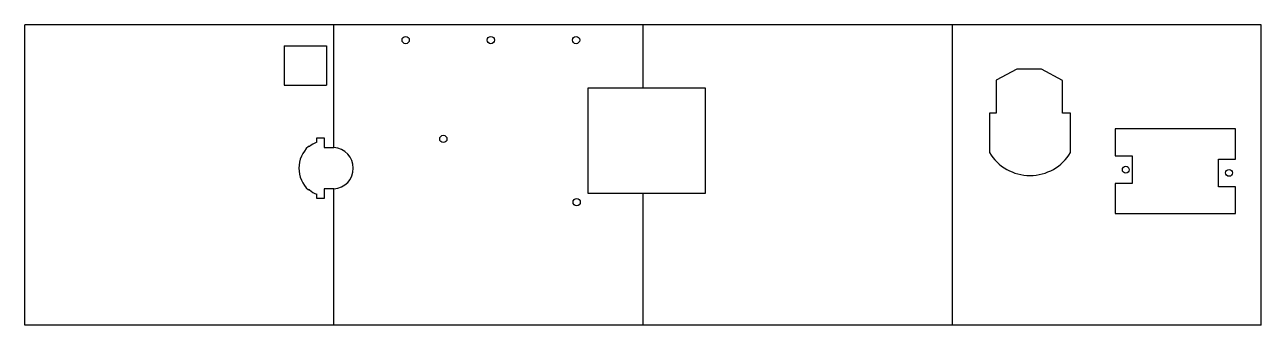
# Model space of a CAD drawing. Header units: millimetres. Extents: x 56 to 564, y 0 to 123.
import ezdxf

# ---------------------------------------------------------------- set-up
doc = ezdxf.new("R2010")
doc.units = ezdxf.units.MM
doc.layers.add('fab_front', color=4, linetype='Continuous')

msp = doc.modelspace()

# ---------------------------------------------------------------- linework, layer by layer
at = {"layer": 'fab_front', "color": 1}
for p, q in [((563.59, 123.27), (55.59, 123.27)), ((162.14, 114.62), (162.14, 98.53)), ((162.14, 114.62), (179.59, 114.62)), ((179.59, 114.62), (179.59, 98.53)), ((463.24, 105.1), (454.62, 100.51)), ((473.24, 105.1), (463.24, 105.1)), ((481.95, 100.46), (473.24, 105.1)), ((162.14, 98.53), (179.59, 98.53)), ((287.07, 54.06), (287.07, 97.42)), ((287.07, 97.42), (335.14, 97.42)), ((335.14, 97.42), (335.14, 54.06)), ((454.62, 100.51), (454.62, 87.05)), ((481.95, 87.05), (481.95, 100.46)), ((454.62, 87.05), (451.92, 87.05)), ((451.92, 87.05), (451.92, 70.89)), ((485.26, 87.05), (481.95, 87.05)), ((485.26, 70.89), (485.26, 87.05)), ((175.59, 76.85), (178.59, 76.85)), ((175.59, 75.08), (175.59, 76.85)), ((178.59, 76.85), (178.59, 72.91)), ((503.59, 80.53), (503.59, 69.47)), ((552.99, 80.53), (503.59, 80.53)), ((552.99, 68.16), (552.99, 80.53)), ((172.54, 73.35), (172.14, 73.35)), ((178.59, 72.91), (182.59, 72.91)), ((503.59, 69.47), (510.59, 69.47)), ((510.59, 69.47), (510.59, 58.16)), ((545.99, 68.16), (552.99, 68.16)), ((545.99, 56.84), (545.99, 68.16)), ((182.59, 55.94), (178.59, 55.94)), ((178.59, 55.94), (178.59, 52)), ((510.59, 58.16), (503.59, 58.16)), ((503.59, 58.16), (503.59, 45.78)), ((552.99, 56.84), (545.99, 56.84)), ((552.99, 45.78), (552.99, 56.84)), ((172.54, 55.49), (172.14, 55.49)), ((175.59, 52), (175.59, 53.77)), ((178.59, 52), (175.59, 52)), ((335.14, 54.06), (287.07, 54.06)), ((503.59, 45.78), (552.99, 45.78)), ((563.59, 0), (55.59, 0))]:
    msp.add_line(p, q, dxfattribs=at)
at = {"layer": 'fab_front', "color": 5}
for p, q in [((55.59, 0), (55.59, 123.27)), ((182.59, 72.91), (182.59, 123.27)), ((309.59, 123.27), (309.59, 97.42)), ((436.59, 123.27), (436.59, 0)), ((563.59, 0), (563.59, 123.27)), ((182.59, 0), (182.59, 55.94)), ((309.59, 54.06), (309.59, 0))]:
    msp.add_line(p, q, dxfattribs=at)
at = {"layer": 'fab_front', "color": 1}
for centre, radius in [((212.09, 117), 1.5), ((247.09, 117), 1.5), ((282.09, 117), 1.5), ((227.57, 76.42), 1.5), ((507.94, 63.81), 1.4), ((550.34, 62.5), 1.4), ((282.34, 50.52), 1.5)]:
    msp.add_circle(centre, radius, dxfattribs=at)
for centre, radius, start, end in [((180.34, 64.42), 12.13, 132.5756, 227.4244), ((179.59, 64.42), 11.38, 110.5815, 128.2987), ((182.07, 64.42), 8.5, 273.5394, 86.4606), ((468.59, 80.84), 19.41, 210.8421, 329.1579), ((179.59, 64.42), 11.38, 231.7013, 249.4185)]:
    msp.add_arc(centre, radius, start, end, dxfattribs=at)

doc.saveas('drawing.dxf')
